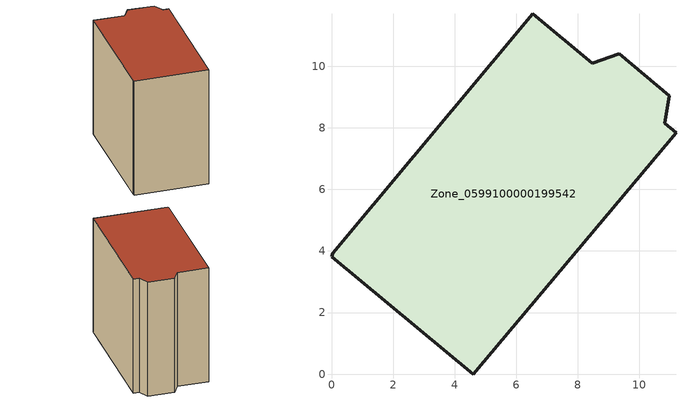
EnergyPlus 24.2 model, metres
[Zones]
Zone_0599100000199542
 floor ground (C_G): 8.47,10.1 9.34,10.41 10.97,9.04 10.83,8.14 11.19,7.84 4.6,0 0,3.81 0.04,3.92 6.54,11.7 z0
 wall outside (C_F): 11.19,7.84 10.83,8.14 10.97,9.04 9.34,10.41 8.47,10.1 6.54,11.7 0.04,3.92 0,3.81 4.6,0 11.19,7.84 z0:9.86
 roof outside (C_R): 8.47,10.1 6.54,11.7 0.04,3.92 0,3.81 4.6,0 11.19,7.84 10.83,8.14 10.97,9.04 9.34,10.41 z9.86
[BUILDING]
Pand.0599100000199542: North Axis=0; Terrain=City; Loads Convergence Tolerance Value=0.04; Temperature Convergence Tolerance Value=0.4; Solar Distribution=FullExterior; Maximum Number of Warmup Days=25; Minimum Number of Warmup Days=1
[Site:Location]
Rotterdam.The.Hague.AP_ZH_NLD Design_Conditions: Latitude=51.96; Longitude=4.45; Time Zone=1; Elevation=-4.5
[SITE:GROUNDTEMPERATURE:BUILDINGSURFACE]
18, 18, 18, 18, 18, 18, 18, 18, 18, 18, 18, 18
[MATERIAL] Thermal Absorptance=0.9; Solar Absorptance=0.7; Visible Absorptance=0.7
Name | Roughness | Thickness | Conductivity | Density | Specific Heat
G.TI.1946 | MediumSmooth | 0.15 | 1 | 540 | 1210
F.TI.1946 | Rough | 0.3 | 0.857143 | 1920 | 840
R.TI.1946 | MediumRough | 0.2 | 0.1 | 1500 | 1000
[CONSTRUCTION]
C_G: G.TI.1946
C_F: F.TI.1946
C_R: R.TI.1946
[ZONE]
Zone_0599100000199542: Type=1; Multiplier=1; Ceiling Height=Autocalculate; Volume=Autocalculate; Floor Area=autocalculate; Part of Total Floor Area=Yes
[ZONEINFILTRATION:DESIGNFLOWRATE]
Infil_Zone_0599100000199542: Zone or ZoneList or Space or SpaceList=Zone_0599100000199542; Schedule=AlwaysOn; Design Flow Rate Calculation Method=Flow/Area; Flow Rate per Floor Area=0.003; Constant Term Coefficient=1; Temperature Term Coefficient=0; Velocity Term Coefficient=0; Velocity Squared Term Coefficient=0
[HVACTEMPLATE:ZONE:IDEALLOADSAIRSYSTEM]
Zone_0599100000199542: Maximum Heating Supply Air Temperature=50; Minimum Cooling Supply Air Temperature=13; Maximum Heating Supply Air Humidity Ratio=0.0156; Minimum Cooling Supply Air Humidity Ratio=0.0077; Heating Limit=NoLimit; Cooling Limit=NoLimit; Dehumidification Control Type=ConstantSensibleHeatRatio; Cooling Sensible Heat Ratio=0.7; Dehumidification Setpoint=60; Humidification Control Type=None; Humidification Setpoint=30; Outdoor Air Method=None; Outdoor Air Flow Rate per Person=0.00944; Outdoor Air Flow Rate per Zone Floor Area=0; Outdoor Air Flow Rate per Zone=0; Demand Controlled Ventilation Type=None; Outdoor Air Economizer Type=NoEconomizer; Heat Recovery Type=None; Sensible Heat Recovery Effectiveness=0.7; Latent Heat Recovery Effectiveness=0.65
[ZONECONTROL:THERMOSTAT]
ThermostatControl_Zone_0599100000199542: Zone or ZoneList=Zone_0599100000199542; Control Type Schedule=DualSetpointControlType; Control 1=Thermostat_Zone_0599100000199542; Temperature Difference Between Cutout And Setpoint=0
[THERMOSTATSETPOINT:DUALSETPOINT]
Thermostat_Zone_0599100000199542: Heating Setpoint Temperature Schedule=HeatingSetpoint_Zone_0599100000199542; Cooling Setpoint Temperature Schedule=CoolingSetpoint_Zone_0599100000199542
[SCHEDULE:COMPACT]
HeatingSetpoint_Zone_0599100000199542: Through: 12/31, For: AllDays, Until: 24:00, 21
CoolingSetpoint_Zone_0599100000199542: Through: 12/31, For: AllDays, Until: 24:00, 24
DualSetpointControlType: Through: 12/31, For: AllDays, Until: 24:00, 4
AlwaysOn: Through: 12/31, For: AllDays, Until: 24:00, 1
